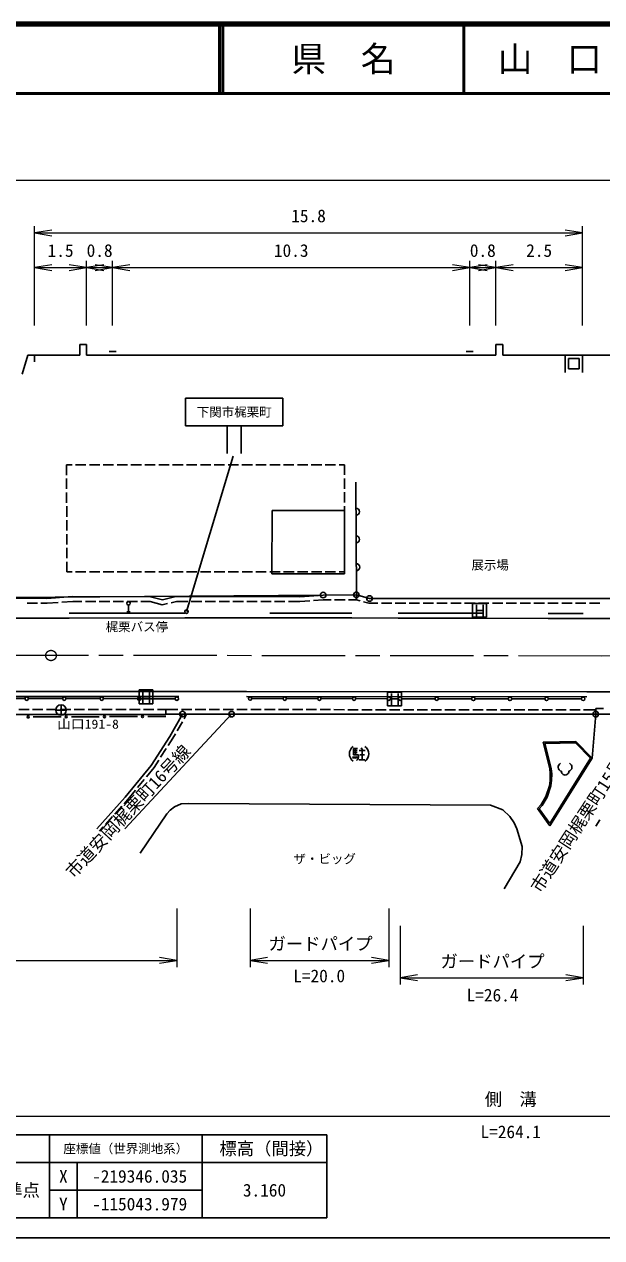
# Model space of a CAD drawing. Units: millimetres, scale not verified, with parts at other scales. Extents: x 40000 to 680000, y 20000 to 380000.
# Drawn here: x 269612 to 352875, y 205000 to 380000 of the extents above; entities that cross this region are included whole.
import ezdxf
from ezdxf.enums import TextEntityAlignment as Align

# ---------------------------------------------------------------- set-up
doc = ezdxf.new("R2010")
doc.units = ezdxf.units.MM
doc.header["$LTSCALE"] = 1000
doc.linetypes.add('CHAIN', pattern=[18.5, 12, -1.5, 3.5, -1.5])
for name, color, linetype, lineweight in [('M-BGD', 7, 'Continuous', 25), ('M-BMK', 2, 'CHAIN', 13), ('M-BMK-HTXT', 7, 'Continuous', 13), ('M-BMK-ROW', 30, 'Continuous', 25), ('M-BMK-SRVR', 3, 'Continuous', 25), ('M-STR-HTXT', 7, 'Continuous', 13), ('M-STR-STRC', 7, 'Continuous', 25), ('M-TTL', 2, 'Continuous', 140), ('M-TTL-BAND', 7, 'Continuous', 25), ('M-TTL-LINE', 7, 'Continuous', 50)]:
    doc.layers.add(name, color=color, linetype=linetype, lineweight=lineweight)
doc.layers.add('M-TTL-TXT', color=7, linetype='Continuous')
doc.styles.add('ＭＳ ゴシック', font='')
doc.styles.get('ＭＳ ゴシック').set_extended_font_data('MS Gothic')

# ---------------------------------------------------------------- blocks, each defined once
blk = doc.blocks.new('open_arrow')
at = {"color": 0, "linetype": 'Continuous', "lineweight": -2}
blk.add_lwpolyline([(7.5, 1.25), (0, 0), (7.5, -1.25)], dxfattribs=at)

msp = doc.modelspace()

# ---------------------------------------------------------------- linework, layer by layer
at = {"layer": 'M-BGD'}
for p, q in [((278601, 333797), (277601, 333797)), ((277601, 333797), (277601, 332297)), ((278601, 332297), (278601, 333797)), ((281851, 332797), (282851, 332797)), ((333351, 332797), (334351, 332797)), ((337601, 332297), (337601, 333797)), ((337601, 333797), (338601, 333797)), ((338601, 333797), (338601, 332297)), ((270101, 332297), (269319, 329525)), ((271101, 332297), (270101, 332297)), ((271101, 332297), (277601, 332297)), ((271101, 332297), (271101, 331297)), ((278601, 332297), (282351, 332297)), ((282351, 332297), (333851, 332297)), ((333851, 332297), (337601, 332297)), ((338601, 332297), (350101, 332297)), ((347601, 332297), (347601, 329797)), ((348101, 331797), (349601, 331797)), ((348101, 330297), (348101, 331797)), ((349601, 331797), (349601, 330297)), ((350101, 332297), (350101, 329797)), ((350101, 332297), (354994, 332297)), ((349601, 330297), (348101, 330297)), ((275721, 316444), (276499, 316445)), ((275722, 314988), (275721, 316444)), ((276999, 316445), (278499, 316446)), ((278999, 316446), (280499, 316447)), ((280999, 316447), (282499, 316448)), ((282999, 316448), (284499, 316449)), ((284999, 316449), (286499, 316450)), ((286999, 316450), (288499, 316451)), ((288999, 316452), (290499, 316452)), ((290999, 316453), (292499, 316453)), ((292999, 316454), (294499, 316455)), ((294999, 316455), (296499, 316456)), ((296999, 316456), (298499, 316457)), ((298999, 316457), (300499, 316458)), ((300999, 316458), (302499, 316459)), ((302999, 316459), (304499, 316460)), ((304999, 316460), (306499, 316461)), ((306999, 316462), (308499, 316462)), ((308999, 316463), (310499, 316464)), ((310999, 316464), (312499, 316465)), ((312999, 316465), (314499, 316466)), ((314999, 316466), (315777, 316467)), ((315777, 316467), (315778, 315011)), ((275723, 312988), (275722, 314488)), ((315778, 314511), (315779, 313011)), ((317493, 297708), (317424, 313975)), ((275724, 310988), (275723, 312488)), ((315779, 312511), (315780, 311011)), ((275725, 308988), (275725, 310488)), ((305335, 309877), (305320, 300763)), ((315800, 309860), (305335, 309877)), ((315780, 310511), (315781, 309011)), ((315786, 300747), (315800, 309860)), ((275727, 306988), (275726, 308488)), ((315781, 308511), (315782, 307011)), ((275728, 304988), (275727, 306488)), ((315782, 306511), (315783, 305011)), ((315783, 304511), (315784, 303011)), ((275729, 302988), (275728, 304488)), ((275730, 301032), (275729, 302488)), ((276508, 301033), (275730, 301032)), ((278508, 301034), (277008, 301033)), ((280508, 301035), (279008, 301034)), ((282508, 301036), (281008, 301035)), ((284508, 301037), (283008, 301037)), ((286508, 301039), (285008, 301038)), ((288508, 301040), (287008, 301039)), ((290508, 301041), (289008, 301040)), ((292508, 301042), (291008, 301041)), ((294508, 301043), (293008, 301042)), ((296508, 301044), (295008, 301043)), ((298508, 301045), (297008, 301044)), ((300508, 301046), (299008, 301046)), ((302508, 301048), (301008, 301047)), ((304508, 301049), (303008, 301048)), ((306508, 301050), (305008, 301049)), ((308508, 301051), (307008, 301050)), ((310508, 301052), (309008, 301051)), ((312508, 301053), (311008, 301052)), ((314508, 301054), (313008, 301053)), ((315785, 301055), (315008, 301055)), ((315785, 302511), (315785, 301055)), ((305320, 300763), (315786, 300747)), ((309331, 297443), (312703, 297683)), ((312703, 297683), (317493, 297708)), ((317493, 297708), (319396, 297192)), ((317497, 297008), (317493, 297708)), ((254610, 297228), (272883, 297210)), ((270008, 296513), (271508, 296512)), ((272008, 296511), (272906, 296510)), ((272883, 297210), (276580, 297456)), ((272906, 296510), (274505, 296616)), ((275004, 296650), (276602, 296756)), ((276580, 297456), (287835, 297437)), ((276602, 296756), (277925, 296754)), ((278425, 296753), (279925, 296750)), ((280425, 296749), (281925, 296747)), ((282425, 296746), (283925, 296743)), ((284425, 296743), (285925, 296740)), ((284639, 295242), (284639, 296242)), ((286425, 296739), (287747, 296737)), ((287747, 296737), (289514, 296289)), ((287835, 297437), (289520, 297009)), ((289514, 296289), (290284, 296470)), ((289520, 297009), (291460, 297466)), ((290771, 296584), (291540, 296765)), ((291460, 297466), (309331, 297443)), ((291540, 296765), (293198, 296763)), ((293698, 296763), (295198, 296761)), ((295698, 296760), (297198, 296758)), ((297698, 296758), (299198, 296756)), ((299698, 296755), (301198, 296753)), ((301698, 296753), (303198, 296751)), ((303698, 296750), (305198, 296748)), ((305698, 296748), (307198, 296746)), ((307698, 296745), (309355, 296743)), ((309355, 296743), (310793, 296845)), ((311292, 296881), (312730, 296983)), ((312730, 296983), (313863, 296989)), ((314363, 296992), (315863, 296999)), ((316363, 297002), (317497, 297008)), ((317310, 297032), (318065, 296827)), ((318548, 296696), (319303, 296492)), ((319303, 296492), (320605, 296492)), ((319396, 297192), (364407, 297199)), ((321105, 296492), (322605, 296492)), ((323105, 296492), (324605, 296493)), ((325105, 296493), (326605, 296493)), ((327105, 296493), (328605, 296493)), ((329105, 296493), (330605, 296494)), ((331105, 296494), (332605, 296494)), ((333105, 296494), (334605, 296494)), ((335105, 296494), (336605, 296495)), ((337105, 296495), (338605, 296495)), ((339105, 296495), (340605, 296495)), ((341105, 296495), (342605, 296496)), ((343105, 296496), (344605, 296496)), ((345105, 296496), (346605, 296496)), ((347105, 296496), (348605, 296497)), ((349105, 296497), (350605, 296497)), ((351105, 296497), (352605, 296497)), ((292745, 295080), (276100, 295061)), ((284389, 295242), (284889, 295242)), ((316854, 295075), (305019, 295078)), ((335842, 295061), (323532, 295051)), ((350208, 295015), (345136, 295024)), ((291917, 283039), (231751, 283054)), ((301670, 283057), (350704, 283010)), ((290031, 280466), (245078, 280457)), ((270304, 281162), (268804, 281161)), ((272304, 281162), (270804, 281162)), ((270916, 280108), (274916, 280123)), ((274304, 281162), (272804, 281162)), ((276304, 281163), (274804, 281163)), ((276416, 280129), (280416, 280143)), ((278304, 281163), (276804, 281163)), ((280304, 281164), (278804, 281163)), ((282304, 281164), (280804, 281164)), ((281916, 280149), (285916, 280163)), ((284304, 281165), (282804, 281164)), ((299501, 280512), (284129, 263985)), ((286304, 281165), (284804, 281165)), ((288304, 281165), (286804, 281165)), ((287416, 280169), (290032, 280178)), ((290031, 281166), (288804, 281165)), ((291770, 281165), (290031, 281166)), ((290031, 280516), (290031, 281166)), ((352010, 280491), (290031, 280516)), ((292429, 280515), (290605, 277293)), ((293770, 281164), (292270, 281165)), ((293027, 280514), (292654, 279857)), ((295770, 281163), (294270, 281164)), ((297770, 281163), (296270, 281163)), ((299770, 281162), (298270, 281162)), ((301770, 281161), (300270, 281162)), ((303770, 281160), (302270, 281161)), ((305770, 281159), (304270, 281160)), ((307770, 281158), (306270, 281159)), ((309770, 281158), (308270, 281158)), ((311770, 281157), (310270, 281157)), ((313770, 281156), (312270, 281157)), ((315770, 281155), (314270, 281156)), ((317770, 281154), (316270, 281155)), ((319770, 281154), (318270, 281154)), ((321770, 281153), (320270, 281153)), ((323770, 281152), (322270, 281153)), ((325770, 281151), (324270, 281152)), ((327770, 281150), (326270, 281151)), ((329770, 281150), (328270, 281150)), ((331770, 281149), (330270, 281149)), ((333770, 281148), (332270, 281149)), ((335770, 281147), (334270, 281148)), ((337770, 281146), (336270, 281147)), ((339770, 281146), (338270, 281146)), ((341770, 281145), (340270, 281145)), ((343770, 281144), (342270, 281145)), ((345770, 281143), (344270, 281144)), ((347770, 281142), (346270, 281143)), ((349770, 281141), (348270, 281142)), ((352010, 281141), (350270, 281141)), ((352010, 280491), (351509, 274166)), ((352014, 281302), (352012, 280502)), ((364771, 280473), (352012, 280502)), ((353143, 281300), (352014, 281302)), ((292408, 279422), (291669, 278116)), ((290605, 277293), (287901, 273118)), ((291050, 277023), (290366, 275966)), ((291423, 277681), (291050, 277023)), ((344438, 276469), (349159, 276578)), ((349159, 276578), (351509, 274166)), ((290094, 275547), (289278, 274288)), ((317093, 274637), (317093, 275575)), ((317093, 275575), (317679, 275575)), ((317093, 275284), (317624, 275284)), ((317093, 274989), (317620, 274989)), ((317391, 275575), (317391, 274637)), ((317921, 275284), (318742, 275284)), ((317921, 275284), (318736, 275284)), ((318212, 275639), (318387, 275345)), ((318325, 275284), (318325, 273932)), ((345407, 272660), (344438, 276469)), ((344694, 276275), (349076, 276376)), ((345606, 272691), (344694, 276275)), ((349076, 276376), (351257, 274139)), ((287901, 273118), (284155, 268533)), ((289006, 273868), (288321, 272811)), ((317096, 274401), (316979, 274110)), ((317802, 274637), (317093, 274637)), ((317213, 274402), (317274, 274110)), ((317390, 274401), (317448, 274112)), ((317507, 274401), (317624, 274166)), ((317511, 273935), (317620, 273874)), ((317620, 273874), (317743, 274042)), ((317743, 274042), (317802, 274333)), ((317802, 274333), (317802, 274637)), ((317918, 273932), (318733, 273932)), ((317979, 274637), (318678, 274637)), ((351257, 274139), (345380, 264747)), ((351509, 274166), (345392, 264388)), ((288321, 272811), (287227, 271471)), ((345457, 271891), (345407, 272660)), ((345456, 270940), (345457, 271891)), ((345657, 271897), (345606, 272691)), ((345655, 270924), (345657, 271897)), ((285645, 269535), (284550, 268195)), ((286910, 271084), (285961, 269922)), ((344823, 268638), (345336, 270194)), ((345007, 268556), (345531, 270147)), ((345336, 270194), (345456, 270940)), ((345531, 270147), (345655, 270924)), ((284155, 268533), (280065, 263985)), ((284550, 268195), (284005, 267589)), ((344138, 267472), (344414, 267940)), ((344299, 267351), (344587, 267839)), ((344414, 267940), (344823, 268638)), ((344587, 267839), (345007, 268556)), ((283671, 267217), (282668, 266102)), ((286335, 260463), (290158, 266132)), ((290158, 266132), (290659, 266685)), ((290659, 266685), (291274, 267152)), ((291274, 267152), (292249, 267557)), ((292249, 267557), (293332, 267627)), ((293332, 267627), (336856, 267364)), ((336856, 267364), (338632, 266728)), ((338632, 266728), (339613, 265747)), ((343591, 266889), (344138, 267472)), ((345392, 264388), (343591, 266889)), ((343850, 266873), (344299, 267351)), ((345380, 264747), (343850, 266873)), ((282334, 265730), (281331, 264615)), ((339613, 265747), (340245, 264840)), ((340245, 264840), (340636, 263979)), ((352607, 265279), (352013, 264373)), ((280996, 264243), (280451, 263637)), ((340636, 263979), (341406, 261414)), ((341406, 261414), (341368, 260249)), ((341123, 259217), (338823, 255316)), ((341368, 260249), (341123, 259217))]:
    msp.add_line(p, q, dxfattribs=at)
for centre, radius in [((284639, 296492), 250), ((270166, 280106), 150), ((275666, 280126), 150), ((281166, 280146), 150), ((286666, 280166), 150)]:
    msp.add_circle(centre, radius, dxfattribs=at)
for centre, radius, start, end in [((317442, 309707), 500, 270.24617, 90.24617), ((317459, 305708), 500, 270.24617, 90.24617), ((317476, 301708), 500, 270.24617, 90.24617), ((317753, 274783), 1264, 123.85503, 236.14497), ((318025, 274783), 1264, 303.85503, 56.14497), ((347189, 272869), 599, 113.44836, 257.2818), ((347992, 272869), 599, 282.7182, 66.55164), ((347590, 272253), 534, 176.52859, 3.47141)]:
    msp.add_arc(centre, radius, start, end, dxfattribs=at)
at = {"layer": 'M-BMK'}
for p, q in [((352868, 288892), (192389, 289044)), ((443198, 289207), (352868, 288892))]:
    msp.add_line(p, q, dxfattribs=at)
msp.add_circle((273468, 288967), 750, dxfattribs=at)
at = {"layer": 'M-BMK-ROW'}
for points in [[(73325, 297957), (90989, 297700), (111369, 297512), (116578, 297312), (149266, 297271), (185588, 297214), (211161, 297176), (226725, 297368), (253050, 297537), (254700, 297228), (312703, 297683), (317493, 297708), (319396, 297192), (371699, 297194)], [(73594, 281313), (103464, 281264), (111350, 281545), (137652, 281541), (161444, 281537), (194309, 281446), (207652, 281253), (212707, 281193), (223288, 281067), (224739, 280453), (245080, 280507), (262067, 280460), (292429, 280515), (299501, 280512), (352012, 280502), (364018, 280474), (406414, 280742), (429526, 280814), (471646, 280781), (480235, 281191)]]:
    msp.add_lwpolyline(points, dxfattribs=at)
for centre in [(312703, 297683), (317493, 297708), (319396, 297192), (292429, 280515), (299501, 280512), (352012, 280502)]:
    msp.add_circle(centre, 400, dxfattribs=at)
at = {"layer": 'M-BMK-SRVR'}
for p, q in [((274908, 281852), (274908, 280352)), ((274158, 281102), (275657, 281102)), ((259247, 219855), (273247, 219855)), ((273247, 215855), (273247, 219855)), ((273247, 219855), (295247, 219855)), ((295247, 219855), (295247, 215855)), ((295247, 219855), (313247, 219855)), ((313247, 219855), (313247, 215855)), ((273247, 215855), (259247, 215855)), ((277247, 215855), (273247, 215855)), ((273247, 215855), (273247, 211855)), ((277247, 211855), (277247, 215855)), ((277247, 215855), (295247, 215855)), ((295247, 215855), (295247, 211855)), ((295247, 215855), (313247, 215855)), ((313247, 215855), (313247, 207855)), ((273247, 211855), (277247, 211855)), ((273247, 211855), (273247, 207855)), ((277247, 207855), (277247, 211855)), ((277247, 211855), (295247, 211855)), ((295247, 211855), (295247, 207855)), ((259247, 207855), (273247, 207855)), ((273247, 207855), (277247, 207855)), ((295247, 207855), (277247, 207855)), ((313247, 207855), (295247, 207855))]:
    msp.add_line(p, q, dxfattribs=at)
msp.add_circle((274908, 281102), 750, dxfattribs=at)
at = {"layer": 'M-STR-HTXT'}
for p, q in [((73336, 357500), (371699, 357500)), ((271101, 336559), (271101, 350905)), ((350101, 336559), (350101, 350905)), ((271101, 349905), (350101, 349905)), ((271101, 344905), (278601, 344905)), ((278601, 336559), (278601, 345905)), ((278601, 344905), (282351, 344905)), ((282351, 336559), (282351, 345905)), ((282351, 344905), (333851, 344905)), ((333851, 336559), (333851, 345905)), ((333851, 344905), (337601, 344905)), ((337601, 336559), (337601, 345905)), ((337601, 344905), (350101, 344905)), ((291601, 252500), (291601, 244000)), ((302170, 252500), (302170, 244000)), ((322170, 252500), (322170, 244000)), ((323804, 250000), (323804, 241500)), ((350204, 250000), (350204, 241500)), ((232101, 245000), (291601, 245000)), ((302170, 245000), (322170, 245000)), ((323804, 242500), (350204, 242500)), ((207652, 222533), (471646, 222533))]:
    msp.add_line(p, q, dxfattribs=at)
at = {"layer": 'M-STR-STRC'}
for p, q in [((292882, 326084), (306882, 326084)), ((292882, 326084), (292882, 322084)), ((306882, 326084), (306882, 322084)), ((292882, 322084), (306882, 322084)), ((298882, 322084), (298882, 318084)), ((300882, 322084), (300882, 318084)), ((293004, 295290), (299741, 317694)), ((336257, 296480), (334257, 296480)), ((334257, 296480), (334257, 294480)), ((334797, 294565), (334797, 296264)), ((335789, 296275), (335789, 294570)), ((336257, 294480), (336257, 296480)), ((262617, 294370), (276101, 294361)), ((292745, 294380), (276101, 294361)), ((292745, 294380), (305019, 294378)), ((316854, 294375), (305019, 294378)), ((316854, 294375), (323532, 294351)), ((335842, 294361), (323532, 294351)), ((334257, 294480), (336257, 294480)), ((334797, 295480), (335789, 295480)), ((335842, 294361), (345134, 294324)), ((350207, 294315), (345134, 294324)), ((355726, 294304), (350207, 294315)), ((291917, 283789), (231752, 283804)), ((288157, 283999), (286157, 283999)), ((286157, 283999), (286157, 281999)), ((286698, 282084), (286698, 283783)), ((287689, 283794), (287689, 282089)), ((288157, 281999), (288157, 283999)), ((291917, 283789), (301671, 283757)), ((301671, 283757), (350705, 283710)), ((324000, 283696), (322000, 283696)), ((322000, 283696), (322000, 281696)), ((324000, 281696), (324000, 283696)), ((350705, 283710), (366520, 283737)), ((269715, 282745), (264806, 282746)), ((275124, 282743), (270215, 282745)), ((280533, 282742), (275624, 282743)), ((285942, 282741), (281033, 282742)), ((286157, 281999), (288157, 281999)), ((291351, 282740), (286442, 282741)), ((286698, 282999), (287689, 282999)), ((302420, 282756), (306920, 282752)), ((307420, 282751), (311920, 282747)), ((312420, 282746), (316920, 282742)), ((317420, 282742), (321920, 282737)), ((322540, 281781), (322540, 283481)), ((322540, 282696), (323531, 282696)), ((323531, 283492), (323531, 281787)), ((324054, 282735), (328834, 282731)), ((329334, 282730), (334114, 282726)), ((334614, 282725), (339394, 282721)), ((339894, 282720), (344674, 282716)), ((345174, 282715), (349954, 282711)), ((322000, 281696), (324000, 281696))]:
    msp.add_line(p, q, dxfattribs=at)
for centre in [(293004, 295290), (269965, 282745), (275374, 282743), (280783, 282742), (286192, 282741), (291601, 282740), (302170, 282756), (307170, 282751), (312170, 282747), (317170, 282742), (322170, 282737), (323804, 282735), (329084, 282730), (334364, 282725), (339644, 282720), (344924, 282715), (350204, 282710)]:
    msp.add_circle(centre, 250, dxfattribs=at)
at = {"layer": 'M-TTL'}
msp.add_line((680000, 380000), (40000, 380000), dxfattribs=at)
at = {"layer": 'M-TTL-BAND'}
msp.add_line((40000, 205000), (579000, 205000), dxfattribs=at)
at = {"layer": 'M-TTL-LINE'}
for p, q in [((297750, 380000), (297750, 370000)), ((298250, 380000), (298250, 370000)), ((333000, 380000), (333000, 370000)), ((40000, 370000), (680000, 370000))]:
    msp.add_line(p, q, dxfattribs=at)

# ---------------------------------------------------------------- block references
at = {"layer": 'M-STR-HTXT', "xscale": 333, "yscale": 333}
for p in [(271101, 349905), (271101, 344905), (278601, 344905), (282351, 344905), (333851, 344905), (337601, 344905), (302170, 245000), (323804, 242500)]:
    msp.add_blockref('open_arrow', p, dxfattribs=at)
at = {"layer": 'M-STR-HTXT', "xscale": 333, "yscale": 333, "rotation": 180}
for p in [(350101, 349905), (278601, 344905), (282351, 344905), (333851, 344905), (337601, 344905), (350101, 344905), (291601, 245000), (322170, 245000), (350204, 242500)]:
    msp.add_blockref('open_arrow', p, dxfattribs=at)

# ---------------------------------------------------------------- texts
at = {"layer": 'M-BGD', "style": 'ＭＳ ゴシック'}
for s, p in [('展示場', (336783, 302015)), ('梶栗バス停', (285843, 293111)), ('ザ・ビッグ', (312929, 259644))]:
    msp.add_text(s, height=1320, dxfattribs=at).set_placement(p, align=Align.MIDDLE_CENTER)
at = {"layer": 'M-BMK-HTXT', "style": 'ＭＳ ゴシック'}
for s, rotation, p in [('市道安岡梶栗町16号線', 47.075, (284565, 266513)), ('市道安岡梶栗町15号線', 56.874, (350072, 265556))]:
    msp.add_text(s, height=1833, rotation=rotation, dxfattribs=at).set_placement(p, align=Align.MIDDLE_CENTER)
at = {"layer": 'M-BMK-SRVR', "style": 'ＭＳ ゴシック', "width": 1.1}
msp.add_text('山口191-8', height=1320, dxfattribs=at).set_placement((274354, 278019), align=Align.BOTTOM_LEFT)
at = {"layer": 'M-BMK-SRVR', "style": 'ＭＳ ゴシック'}
for s, height, p in [('標高（間接）', 1833, (305247, 217855)), ('座標値（世界測地系）', 1320, (284247, 217855)), ('X', 1833, (275247, 213855)), ('-219346.035', 1833, (286247, 213855)), ('1級基準点', 1833, (266247, 211855)), ('3.160', 1833, (304247, 211855)), ('Y', 1833, (275247, 209855)), ('-115043.979', 1833, (286247, 209855))]:
    msp.add_text(s, height=height, dxfattribs=at).set_placement(p, align=Align.MIDDLE_CENTER)
at = {"layer": 'M-STR-HTXT', "style": 'ＭＳ ゴシック'}
for s, p in [('15.8', (310601, 350905)), ('0.8', (280476, 345905)), ('10.3', (308101, 345905)), ('0.8', (335726, 345905)), ('2.5', (343851, 345905)), ('1.5', (274851, 345905)), ('L=20.0', (312134, 241294)), ('L=26.4', (337132, 238520)), ('L=264.1', (339753, 218809))]:
    msp.add_text(s, height=1833, dxfattribs=at).set_placement(p, align=Align.BOTTOM_CENTER)
for s, p in [('ガードパイプ', (312332, 247397)), ('ガードパイプ', (337132, 244860)), ('側\u3000溝', (339762, 224973))]:
    msp.add_text(s, height=1833, dxfattribs=at).set_placement(p, align=Align.MIDDLE_CENTER)
at = {"layer": 'M-STR-STRC', "style": 'ＭＳ ゴシック'}
msp.add_text('下関市梶栗町', height=1320, dxfattribs=at).set_placement((299882, 324084), align=Align.MIDDLE_CENTER)
at = {"layer": 'M-TTL-TXT', "style": 'ＭＳ ゴシック'}
for s, p in [('県\u3000名', (315625, 375000)), ('山\u3000口\u3000県', (350375, 375000))]:
    msp.add_text(s, height=3666, dxfattribs=at).set_placement(p, align=Align.MIDDLE_CENTER)

doc.saveas('drawing.dxf')
